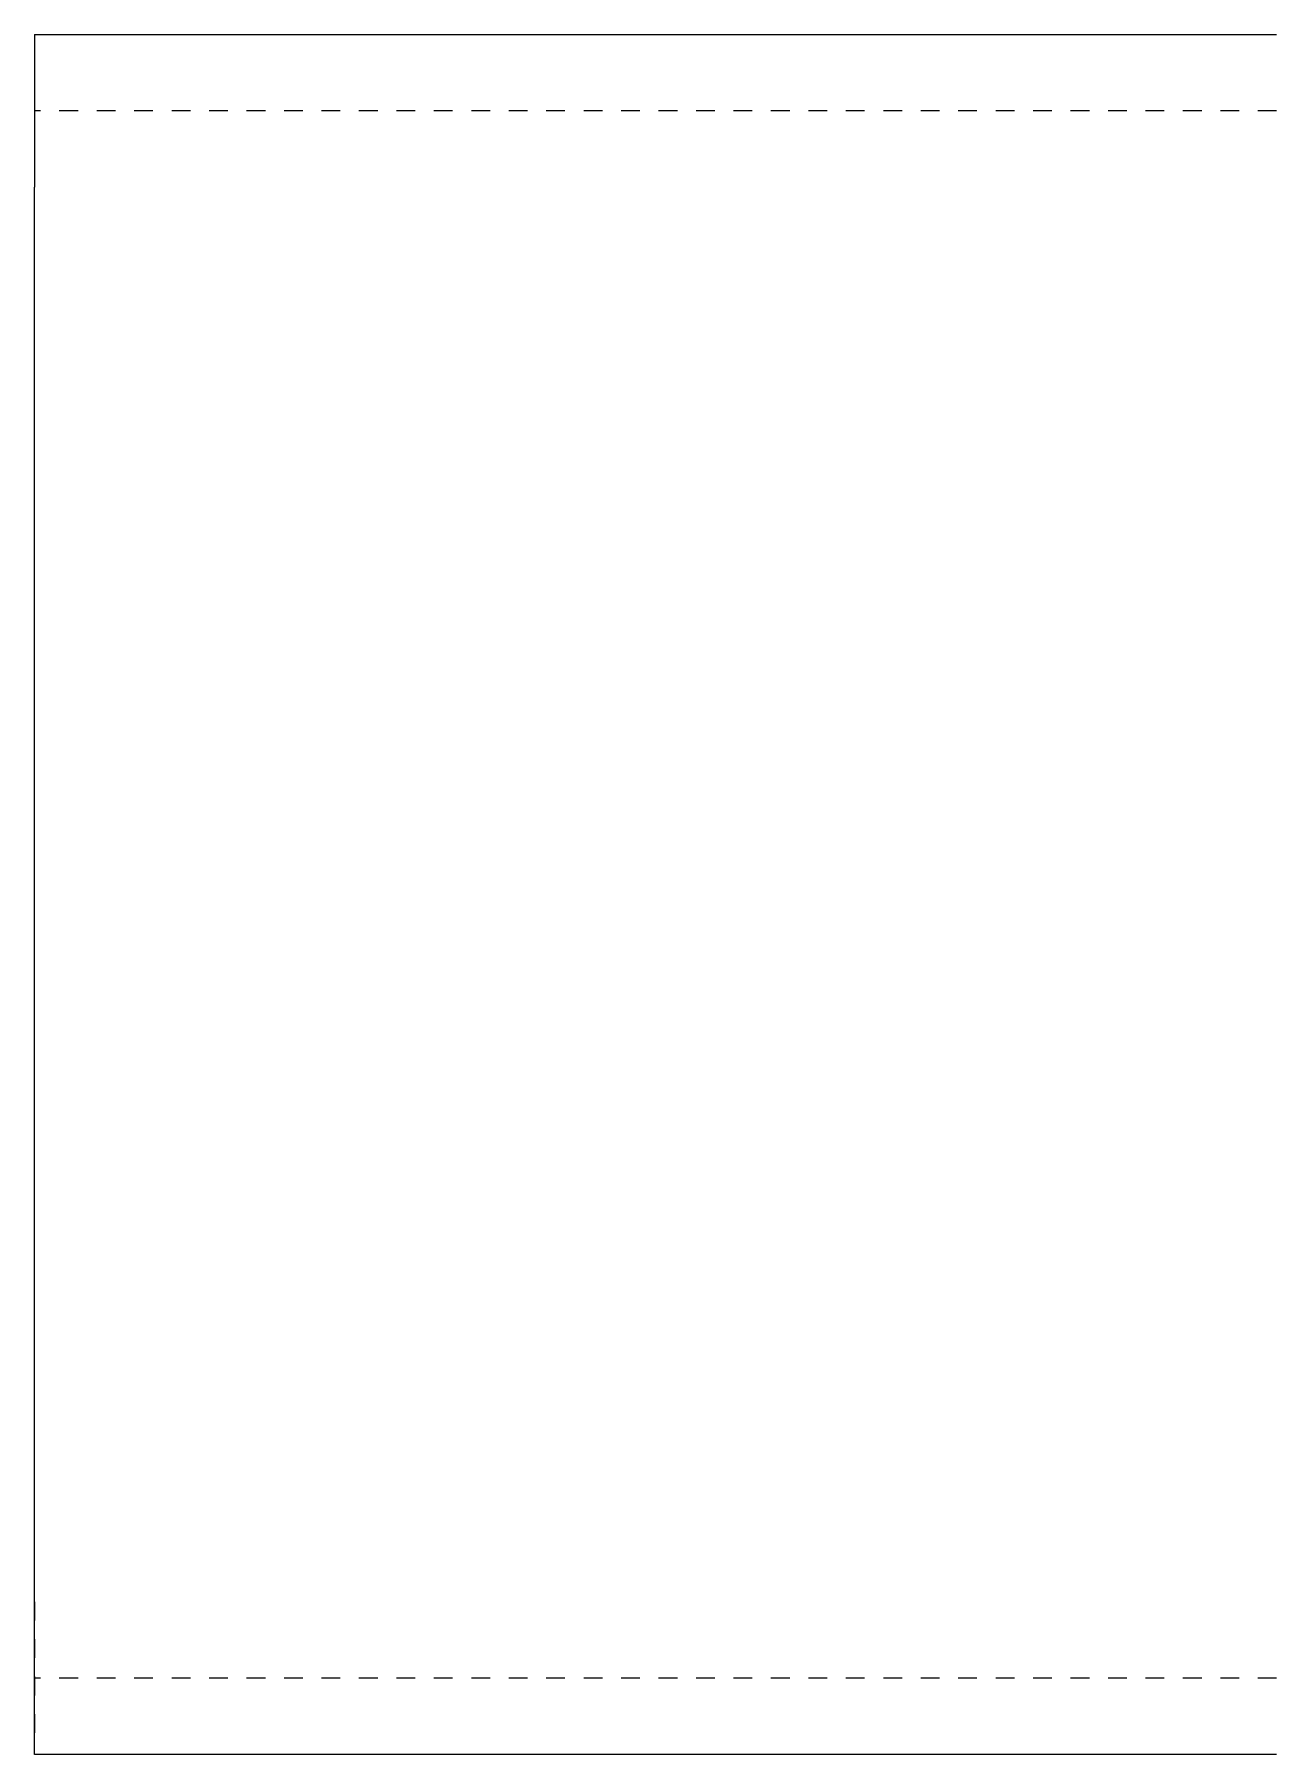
# Model space of a CAD drawing. Header units: millimetres. Extents: x 29 to 46980, y 8 to 1961.
# Drawn here: x 22705.4 to 22835.4, y 139.5 to 319.5 of the extents above; entities that cross this region are included whole.
import ezdxf

# ---------------------------------------------------------------- set-up
doc = ezdxf.new("R2010")
doc.units = ezdxf.units.MM
doc.linetypes.add('DXK_LINE_DOT2', pattern=[3.9198, 1.9599, -1.9599])
doc.layers.add('STÅL', color=7, linetype='Continuous')

msp = doc.modelspace()

# ---------------------------------------------------------------- linework, layer by layer
at = {"layer": 'STÅL', "color": 2, "linetype": 'Continuous'}
for p, q in [((22705.38, 319.5), (22705.38, 303.5)), ((22705.38, 319.5), (22835.38, 319.5)), ((22705.38, 155.5), (22705.38, 303.5)), ((22705.38, 139.5), (22705.38, 155.5)), ((22835.38, 139.5), (22705.38, 139.5))]:
    msp.add_line(p, q, dxfattribs=at)
at = {"layer": 'STÅL', "color": 7, "linetype": 'DXK_LINE_DOT2'}
for p, q in [((22705.38, 319.5), (22705.38, 314.81)), ((22835.38, 311.5), (22705.38, 311.5)), ((22705.38, 155.5), (22705.38, 140.72)), ((22835.38, 147.5), (22705.38, 147.5))]:
    msp.add_line(p, q, dxfattribs=at)

doc.saveas('drawing.dxf')
